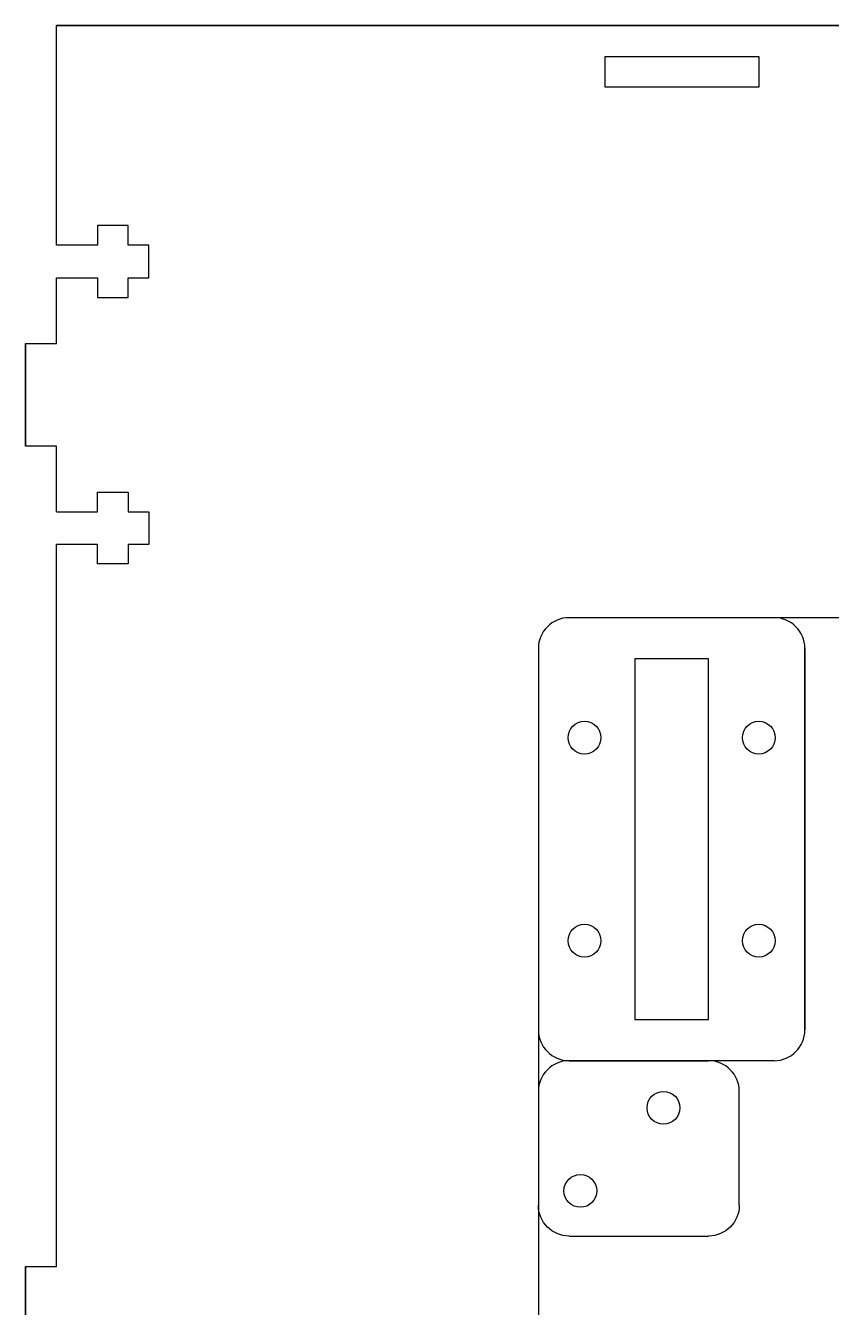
# Model space of a CAD drawing. Header units: millimetres. Extents: x -2 to 796, y -3 to 474.
# Drawn here: x 592.4 to 671, y 149 to 274 of the extents above; entities that cross this region are included whole.
import ezdxf

# ---------------------------------------------------------------- set-up
doc = ezdxf.new("R2010")
doc.units = ezdxf.units.MM
doc.layers.get('0').update_dxf_attribs({"color": 13, "true_color": 0xff5454})

# ---------------------------------------------------------------- blocks, each defined once
blk = doc.blocks.new('_#47')
for p, q in [((0, 3, 243), (0, 3, 233)), ((0, 3, 243), (3, 3, 243)), ((0, 3, 153), (0, 3, 138)), ((0, 3, 153), (3, 3, 153)), ((3, 3, 233), (0, 3, 233)), ((0, 0, 153), (0, 3, 153)), ((0, 0, 233), (0, 3, 233)), ((0, 0, 243), (0, 3, 243)), ((3, 3, 243), (3, 3, 249.4)), ((3, 3, 249.4), (7, 3, 249.4)), ((7, 3, 252.6), (3, 3, 252.6)), ((3, 3, 252.6), (3, 3, 274)), ((3, 3, 274), (200.01, 3, 274)), ((3, 3, 153), (3, 3, 223.4)), ((7, 3, 223.4), (3, 3, 223.4)), ((3, 3, 226.6), (7, 3, 226.6)), ((3, 3, 226.6), (3, 3, 233)), ((3, 0, 226.6), (3, 3, 226.6)), ((3, 0, 233), (3, 3, 233)), ((3, 0, 243), (3, 3, 243)), ((3, 0, 153), (3, 3, 153)), ((3, 0, 252.6), (3, 3, 252.6)), ((3, 0, 274), (3, 3, 274)), ((3, 0, 249.4), (3, 3, 249.4)), ((3, 0, 223.4), (3, 3, 223.4)), ((7, 3, 249.4), (7, 3, 247.5)), ((7, 3, 247.5), (10, 3, 247.5)), ((10, 3, 254.5), (7, 3, 254.5)), ((7, 3, 254.5), (7, 3, 252.6)), ((7, 3, 221.5), (7, 3, 223.4)), ((10, 3, 221.5), (7, 3, 221.5)), ((7, 3, 228.5), (10, 3, 228.5)), ((7, 3, 226.6), (7, 3, 228.5)), ((7, 0, 247.5), (7, 3, 247.5)), ((7, 0, 249.4), (7, 3, 249.4)), ((7, 0, 254.5), (7, 3, 254.5)), ((7, 0, 252.6), (7, 3, 252.6)), ((7, 0, 223.4), (7, 3, 223.4)), ((7, 0, 228.5), (7, 3, 228.5)), ((7, 0, 221.5), (7, 3, 221.5)), ((7, 0, 226.6), (7, 3, 226.6)), ((10, 3, 247.5), (10, 3, 249.4)), ((10, 3, 249.4), (12, 3, 249.4)), ((12, 3, 252.6), (10, 3, 252.6)), ((10, 3, 252.6), (10, 3, 254.5)), ((10, 3, 223.4), (10, 3, 221.5)), ((12, 3, 223.4), (10, 3, 223.4)), ((10, 3, 226.6), (12, 3, 226.6)), ((10, 3, 228.5), (10, 3, 226.6)), ((10, 0, 254.5), (10, 3, 254.5)), ((10, 0, 252.6), (10, 3, 252.6)), ((10, 0, 247.5), (10, 3, 247.5)), ((10, 0, 249.4), (10, 3, 249.4)), ((10, 0, 223.4), (10, 3, 223.4)), ((10, 0, 228.5), (10, 3, 228.5)), ((10, 0, 221.5), (10, 3, 221.5)), ((10, 0, 226.6), (10, 3, 226.6)), ((12, 3, 249.4), (12, 3, 252.6)), ((12, 3, 226.6), (12, 3, 223.4)), ((12, 0, 252.6), (12, 3, 252.6)), ((12, 0, 249.4), (12, 3, 249.4)), ((12, 0, 223.4), (12, 3, 223.4)), ((12, 0, 226.6), (12, 3, 226.6)), ((50.01, 3, 213.26), (50.01, 3, 89.26)), ((50.01, 0, 213.26), (50.01, 3, 213.26)), ((50.04, 0, 213.65), (50.04, 3, 213.65)), ((50.11, 0, 214.04), (50.11, 3, 214.04)), ((50.24, 0, 214.41), (50.24, 3, 214.41)), ((50.41, 0, 214.76), (50.41, 3, 214.76)), ((50.63, 0, 215.09), (50.63, 3, 215.09)), ((50.89, 0, 215.38), (50.89, 3, 215.38)), ((51.19, 0, 215.64), (51.19, 3, 215.64)), ((51.51, 0, 215.86), (51.51, 3, 215.86)), ((51.86, 0, 216.03), (51.86, 3, 216.03)), ((52.24, 0, 216.16), (52.24, 3, 216.16)), ((52.62, 0, 216.24), (52.62, 3, 216.24)), ((175.01, 3, 216.26), (53.01, 3, 216.26)), ((53.01, 0, 216.26), (53.01, 3, 216.26)), ((56.51, 3, 271), (71.51, 3, 271)), ((56.51, 3, 268), (56.51, 3, 271)), ((71.51, 3, 268), (56.51, 3, 268)), ((56.51, 0, 268), (56.51, 3, 268)), ((56.51, 0, 271), (56.51, 3, 271)), ((71.51, 3, 271), (71.51, 3, 268)), ((71.51, 0, 271), (71.51, 3, 271)), ((71.51, 0, 268), (71.51, 3, 268)), ((0, 0, 138), (0, 0, 153)), ((3, 0, 233), (0, 0, 233)), ((0, 0, 243), (3, 0, 243)), ((0, 0, 153), (3, 0, 153)), ((0, 0, 233), (0, 0, 243)), ((3, 0, 226.6), (3, 0, 233)), ((3, 0, 252.6), (3, 0, 274)), ((200.01, 0, 274), (3, 0, 274)), ((3, 0, 243), (3, 0, 249.4)), ((3, 0, 249.4), (7, 0, 249.4)), ((7, 0, 252.6), (3, 0, 252.6)), ((3, 0, 153), (3, 0, 223.4)), ((7, 0, 223.4), (3, 0, 223.4)), ((3, 0, 226.6), (7, 0, 226.6)), ((7, 0, 249.4), (7, 0, 247.5)), ((10, 0, 254.5), (7, 0, 254.5)), ((7, 0, 254.5), (7, 0, 252.6)), ((7, 0, 247.5), (10, 0, 247.5)), ((7, 0, 221.5), (7, 0, 223.4)), ((7, 0, 228.5), (10, 0, 228.5)), ((10, 0, 221.5), (7, 0, 221.5)), ((7, 0, 226.6), (7, 0, 228.5)), ((12, 0, 252.6), (10, 0, 252.6)), ((10, 0, 247.5), (10, 0, 249.4)), ((10, 0, 249.4), (12, 0, 249.4)), ((10, 0, 252.6), (10, 0, 254.5)), ((10, 0, 223.4), (10, 0, 221.5)), ((10, 0, 228.5), (10, 0, 226.6)), ((10, 0, 226.6), (12, 0, 226.6)), ((12, 0, 223.4), (10, 0, 223.4)), ((12, 0, 249.4), (12, 0, 252.6)), ((12, 0, 226.6), (12, 0, 223.4)), ((50.01, 0, 213.26), (50.01, 0, 89.26)), ((175.01, 0, 216.26), (53.01, 0, 216.26)), ((56.51, 0, 268), (56.51, 0, 271)), ((71.51, 0, 268), (56.51, 0, 268)), ((56.51, 0, 271), (71.51, 0, 271)), ((71.51, 0, 271), (71.51, 0, 268))]:
    blk.add_line(p, q)
at = {"extrusion": (0, -1, 0)}
for centre in [(53.01, 213.26, -3), (53.01, 213.26, 0)]:
    blk.add_arc(centre, 3, 90, 180, dxfattribs=at)
blk = doc.blocks.new('_#31')
for p, q in [((1.17, 42.58, 3), (1.17, 42.58)), ((1.5, 42.8, 3), (1.5, 42.8)), ((1.85, 42.97, 3), (1.85, 42.97)), ((2.22, 43.1, 3), (2.22, 43.1)), ((2.61, 43.17, 3), (2.61, 43.17)), ((23, 43.2), (3, 43.2)), ((3, 43.2, 3), (3, 43.2)), ((23, 43.2, 3), (3, 43.2, 3)), ((23, 43.2, 3), (23, 43.2)), ((23.39, 43.17, 3), (23.39, 43.17)), ((23.78, 43.1, 3), (23.78, 43.1)), ((24.15, 42.97, 3), (24.15, 42.97)), ((24.5, 42.8, 3), (24.5, 42.8)), ((24.83, 42.58, 3), (24.83, 42.58)), ((0.23, 41.35, 3), (0.23, 41.35)), ((0.4, 41.7, 3), (0.4, 41.7)), ((0.62, 42.03, 3), (0.62, 42.03)), ((0.88, 42.32, 3), (0.88, 42.32)), ((25.12, 42.32, 3), (25.12, 42.32)), ((25.38, 42.03, 3), (25.38, 42.03)), ((25.6, 41.7, 3), (25.6, 41.7)), ((25.77, 41.35, 3), (25.77, 41.35)), ((0, 40.2), (0, 3)), ((0, 40.2, 3), (0, 40.2)), ((0, 40.2, 3), (0, 3, 3)), ((0.03, 40.59, 3), (0.03, 40.59)), ((0.1, 40.98, 3), (0.1, 40.98)), ((25.9, 40.98, 3), (25.9, 40.98)), ((25.97, 40.59, 3), (25.97, 40.59)), ((26, 40.2, 3), (26, 3, 3)), ((26, 3), (26, 40.2)), ((26, 40.2, 3), (26, 40.2)), ((16.6, 39.2), (9.4, 39.2)), ((9.4, 39.2), (9.4, 4)), ((16.6, 39.2, 3), (9.4, 39.2, 3)), ((9.4, 39.2), (9.4, 39.2, 3)), ((9.4, 39.2, 3), (9.4, 4, 3)), ((16.6, 4), (16.6, 39.2)), ((16.6, 39.2), (16.6, 39.2, 3)), ((16.6, 4, 3), (16.6, 39.2, 3)), ((3.37, 32.63), (3.37, 32.63, 3)), ((3.7, 32.89), (3.7, 32.89, 3)), ((4.09, 33.05), (4.09, 33.05, 3)), ((4.5, 33.1), (4.5, 33.1, 3)), ((4.91, 33.05), (4.91, 33.05, 3)), ((5.3, 32.89), (5.3, 32.89, 3)), ((5.63, 32.63), (5.63, 32.63, 3)), ((20.37, 32.63), (20.37, 32.63, 3)), ((20.7, 32.89), (20.7, 32.89, 3)), ((21.09, 33.05), (21.09, 33.05, 3)), ((21.5, 33.1), (21.5, 33.1, 3)), ((21.91, 33.05), (21.91, 33.05, 3)), ((22.3, 32.89), (22.3, 32.89, 3)), ((22.63, 32.63), (22.63, 32.63, 3)), ((2.9, 31.5), (2.9, 31.5, 3)), ((2.95, 31.91), (2.95, 31.91, 3)), ((3.11, 32.3), (3.11, 32.3, 3)), ((5.89, 32.3), (5.89, 32.3, 3)), ((6.05, 31.91), (6.05, 31.91, 3)), ((6.1, 31.5), (6.1, 31.5, 3)), ((19.9, 31.5), (19.9, 31.5, 3)), ((19.95, 31.91), (19.95, 31.91, 3)), ((20.11, 32.3), (20.11, 32.3, 3)), ((22.89, 32.3), (22.89, 32.3, 3)), ((23.05, 31.91), (23.05, 31.91, 3)), ((23.1, 31.5), (23.1, 31.5, 3)), ((2.95, 31.09), (2.95, 31.09, 3)), ((3.11, 30.7), (3.11, 30.7, 3)), ((3.37, 30.37), (3.37, 30.37, 3)), ((3.7, 30.11), (3.7, 30.11, 3)), ((5.3, 30.11), (5.3, 30.11, 3)), ((5.63, 30.37), (5.63, 30.37, 3)), ((5.89, 30.7), (5.89, 30.7, 3)), ((6.05, 31.09), (6.05, 31.09, 3)), ((19.95, 31.09), (19.95, 31.09, 3)), ((20.11, 30.7), (20.11, 30.7, 3)), ((20.37, 30.37), (20.37, 30.37, 3)), ((20.7, 30.11), (20.7, 30.11, 3)), ((22.3, 30.11), (22.3, 30.11, 3)), ((22.63, 30.37), (22.63, 30.37, 3)), ((22.89, 30.7), (22.89, 30.7, 3)), ((23.05, 31.09), (23.05, 31.09, 3)), ((4.09, 29.95), (4.09, 29.95, 3)), ((4.5, 29.9), (4.5, 29.9, 3)), ((4.91, 29.95), (4.91, 29.95, 3)), ((21.09, 29.95), (21.09, 29.95, 3)), ((21.5, 29.9), (21.5, 29.9, 3)), ((21.91, 29.95), (21.91, 29.95, 3)), ((3.11, 12.5), (3.11, 12.5, 3)), ((3.37, 12.83), (3.37, 12.83, 3)), ((3.7, 13.09), (3.7, 13.09, 3)), ((4.09, 13.25), (4.09, 13.25, 3)), ((4.5, 13.3), (4.5, 13.3, 3)), ((4.91, 13.25), (4.91, 13.25, 3)), ((5.3, 13.09), (5.3, 13.09, 3)), ((5.63, 12.83), (5.63, 12.83, 3)), ((5.89, 12.5), (5.89, 12.5, 3)), ((20.11, 12.5), (20.11, 12.5, 3)), ((20.37, 12.83), (20.37, 12.83, 3)), ((20.7, 13.09), (20.7, 13.09, 3)), ((21.09, 13.25), (21.09, 13.25, 3)), ((21.5, 13.3), (21.5, 13.3, 3)), ((21.91, 13.25), (21.91, 13.25, 3)), ((22.3, 13.09), (22.3, 13.09, 3)), ((22.63, 12.83), (22.63, 12.83, 3)), ((22.89, 12.5), (22.89, 12.5, 3)), ((2.9, 11.7), (2.9, 11.7, 3)), ((2.95, 12.11), (2.95, 12.11, 3)), ((2.95, 11.29), (2.95, 11.29, 3)), ((6.05, 12.11), (6.05, 12.11, 3)), ((6.05, 11.29), (6.05, 11.29, 3)), ((6.1, 11.7), (6.1, 11.7, 3)), ((19.9, 11.7), (19.9, 11.7, 3)), ((19.95, 12.11), (19.95, 12.11, 3)), ((19.95, 11.29), (19.95, 11.29, 3)), ((23.05, 12.11), (23.05, 12.11, 3)), ((23.05, 11.29), (23.05, 11.29, 3)), ((23.1, 11.7), (23.1, 11.7, 3)), ((3.11, 10.9), (3.11, 10.9, 3)), ((3.37, 10.57), (3.37, 10.57, 3)), ((3.7, 10.31), (3.7, 10.31, 3)), ((4.09, 10.15), (4.09, 10.15, 3)), ((4.5, 10.1), (4.5, 10.1, 3)), ((4.91, 10.15), (4.91, 10.15, 3)), ((5.3, 10.31), (5.3, 10.31, 3)), ((5.63, 10.57), (5.63, 10.57, 3)), ((5.89, 10.9), (5.89, 10.9, 3)), ((20.11, 10.9), (20.11, 10.9, 3)), ((20.37, 10.57), (20.37, 10.57, 3)), ((20.7, 10.31), (20.7, 10.31, 3)), ((21.09, 10.15), (21.09, 10.15, 3)), ((21.5, 10.1), (21.5, 10.1, 3)), ((21.91, 10.15), (21.91, 10.15, 3)), ((22.3, 10.31), (22.3, 10.31, 3)), ((22.63, 10.57), (22.63, 10.57, 3)), ((22.89, 10.9), (22.89, 10.9, 3)), ((9.4, 4), (16.6, 4)), ((9.4, 4), (9.4, 4, 3)), ((9.4, 4, 3), (16.6, 4, 3)), ((16.6, 4), (16.6, 4, 3)), ((0, 3, 3), (0, 3)), ((0.03, 2.61, 3), (0.03, 2.61)), ((25.97, 2.61, 3), (25.97, 2.61)), ((26, 3, 3), (26, 3)), ((0.1, 2.22, 3), (0.1, 2.22)), ((0.23, 1.85, 3), (0.23, 1.85)), ((0.4, 1.5, 3), (0.4, 1.5)), ((25.6, 1.5, 3), (25.6, 1.5)), ((25.77, 1.85, 3), (25.77, 1.85)), ((25.9, 2.22, 3), (25.9, 2.22)), ((0.62, 1.17, 3), (0.62, 1.17)), ((0.88, 0.88, 3), (0.88, 0.88)), ((1.17, 0.62, 3), (1.17, 0.62)), ((1.5, 0.4, 3), (1.5, 0.4)), ((1.85, 0.23, 3), (1.85, 0.23)), ((2.22, 0.1, 3), (2.22, 0.1)), ((2.61, 0.03, 3), (2.61, 0.03)), ((23, 0), (3, 0)), ((3, 0, 3), (3, 0)), ((23, 0, 3), (3, 0, 3)), ((23, 0, 3), (23, 0)), ((23.39, 0.03, 3), (23.39, 0.03)), ((23.78, 0.1, 3), (23.78, 0.1)), ((24.15, 0.23, 3), (24.15, 0.23)), ((24.5, 0.4, 3), (24.5, 0.4)), ((24.83, 0.62, 3), (24.83, 0.62)), ((25.12, 0.88, 3), (25.12, 0.88)), ((25.38, 1.17, 3), (25.38, 1.17))]:
    blk.add_line(p, q)
for centre in [(4.5, 31.5), (4.5, 31.5, 3), (21.5, 31.5), (21.5, 31.5, 3), (4.5, 11.7), (4.5, 11.7, 3), (21.5, 11.7), (21.5, 11.7, 3)]:
    blk.add_circle(centre, 1.6)
for centre, start, end in [((3, 40.2), 90, 180), ((3, 40.2, 3), 90, 180), ((23, 40.2), 0, 90), ((23, 40.2, 3), 0, 90), ((3, 3), 180, 270), ((3, 3, 3), 180, 270), ((23, 3), 270, 0), ((23, 3, 3), 270, 0)]:
    blk.add_arc(centre, 3, start, end)
blk = doc.blocks.new('_#42')
for p, q in [((1.17, 16.48), (1.17, 16.48, 3)), ((1.5, 16.7), (1.5, 16.7, 3)), ((1.85, 16.87), (1.85, 16.87, 3)), ((2.22, 17), (2.22, 17, 3)), ((2.61, 17.07), (2.61, 17.07, 3)), ((3, 17.1, 3), (16.6, 17.1, 3)), ((3, 17.1), (16.6, 17.1)), ((3, 17.1), (3, 17.1, 3)), ((16.6, 17.1), (16.6, 17.1, 3)), ((16.99, 17.07), (16.99, 17.07, 3)), ((17.38, 17), (17.38, 17, 3)), ((17.75, 16.87), (17.75, 16.87, 3)), ((18.1, 16.7), (18.1, 16.7, 3)), ((18.43, 16.48), (18.43, 16.48, 3)), ((0.23, 15.25), (0.23, 15.25, 3)), ((0.4, 15.6), (0.4, 15.6, 3)), ((0.62, 15.93), (0.62, 15.93, 3)), ((0.88, 16.22), (0.88, 16.22, 3)), ((18.72, 16.22), (18.72, 16.22, 3)), ((18.98, 15.93), (18.98, 15.93, 3)), ((19.2, 15.6), (19.2, 15.6, 3)), ((19.37, 15.25), (19.37, 15.25, 3)), ((0, 14.1, 3), (0, 3, 3)), ((0, 14.1), (0, 14.1, 3)), ((0, 14.1), (0, 3)), ((0.03, 14.49), (0.03, 14.49, 3)), ((0.1, 14.88), (0.1, 14.88, 3)), ((11.4, 13.89), (11.4, 13.89, 3)), ((11.79, 14.05), (11.79, 14.05, 3)), ((12.2, 14.1), (12.2, 14.1, 3)), ((12.61, 14.05), (12.61, 14.05, 3)), ((13, 13.89), (13, 13.89, 3)), ((19.5, 14.88), (19.5, 14.88, 3)), ((19.57, 14.49), (19.57, 14.49, 3)), ((19.6, 3, 3), (19.6, 14.1, 3)), ((19.6, 3), (19.6, 14.1)), ((19.6, 14.1), (19.6, 14.1, 3)), ((10.6, 12.5), (10.6, 12.5, 3)), ((10.65, 12.91), (10.65, 12.91, 3)), ((10.81, 13.3), (10.81, 13.3, 3)), ((11.07, 13.63), (11.07, 13.63, 3)), ((13.33, 13.63), (13.33, 13.63, 3)), ((13.59, 13.3), (13.59, 13.3, 3)), ((13.75, 12.91), (13.75, 12.91, 3)), ((13.8, 12.5), (13.8, 12.5, 3)), ((10.65, 12.09), (10.65, 12.09, 3)), ((10.81, 11.7), (10.81, 11.7, 3)), ((11.07, 11.37), (11.07, 11.37, 3)), ((13.33, 11.37), (13.33, 11.37, 3)), ((13.59, 11.7), (13.59, 11.7, 3)), ((13.75, 12.09), (13.75, 12.09, 3)), ((11.4, 11.11), (11.4, 11.11, 3)), ((11.79, 10.95), (11.79, 10.95, 3)), ((12.2, 10.9), (12.2, 10.9, 3)), ((12.61, 10.95), (12.61, 10.95, 3)), ((13, 11.11), (13, 11.11, 3)), ((2.71, 5.2), (2.71, 5.2, 3)), ((2.97, 5.53), (2.97, 5.53, 3)), ((3.3, 5.79), (3.3, 5.79, 3)), ((3.69, 5.95), (3.69, 5.95, 3)), ((4.1, 6), (4.1, 6, 3)), ((4.51, 5.95), (4.51, 5.95, 3)), ((4.9, 5.79), (4.9, 5.79, 3)), ((5.23, 5.53), (5.23, 5.53, 3)), ((5.49, 5.2), (5.49, 5.2, 3)), ((2.5, 4.4), (2.5, 4.4, 3)), ((2.55, 4.81), (2.55, 4.81, 3)), ((2.55, 3.99), (2.55, 3.99, 3)), ((5.65, 4.81), (5.65, 4.81, 3)), ((5.65, 3.99), (5.65, 3.99, 3)), ((5.7, 4.4), (5.7, 4.4, 3)), ((0, 3), (0, 3, 3)), ((0.03, 2.61), (0.03, 2.61, 3)), ((2.71, 3.6), (2.71, 3.6, 3)), ((2.97, 3.27), (2.97, 3.27, 3)), ((3.3, 3.01), (3.3, 3.01, 3)), ((3.69, 2.85), (3.69, 2.85, 3)), ((4.1, 2.8), (4.1, 2.8, 3)), ((4.51, 2.85), (4.51, 2.85, 3)), ((4.9, 3.01), (4.9, 3.01, 3)), ((5.23, 3.27), (5.23, 3.27, 3)), ((5.49, 3.6), (5.49, 3.6, 3)), ((19.57, 2.61), (19.57, 2.61, 3)), ((19.6, 3), (19.6, 3, 3)), ((0.1, 2.22), (0.1, 2.22, 3)), ((0.23, 1.85), (0.23, 1.85, 3)), ((0.4, 1.5), (0.4, 1.5, 3)), ((19.2, 1.5), (19.2, 1.5, 3)), ((19.37, 1.85), (19.37, 1.85, 3)), ((19.5, 2.22), (19.5, 2.22, 3)), ((0.62, 1.17), (0.62, 1.17, 3)), ((0.88, 0.88), (0.88, 0.88, 3)), ((1.17, 0.62), (1.17, 0.62, 3)), ((1.5, 0.4), (1.5, 0.4, 3)), ((1.85, 0.23), (1.85, 0.23, 3)), ((2.22, 0.1), (2.22, 0.1, 3)), ((2.61, 0.03), (2.61, 0.03, 3)), ((3, 0, 3), (16.6, 0, 3)), ((3, 0), (3, 0, 3)), ((3, 0), (16.6, 0)), ((16.6, 0), (16.6, 0, 3)), ((16.99, 0.03), (16.99, 0.03, 3)), ((17.38, 0.1), (17.38, 0.1, 3)), ((17.75, 0.23), (17.75, 0.23, 3)), ((18.1, 0.4), (18.1, 0.4, 3)), ((18.43, 0.62), (18.43, 0.62, 3)), ((18.72, 0.88), (18.72, 0.88, 3)), ((18.98, 1.17), (18.98, 1.17, 3))]:
    blk.add_line(p, q)
for centre in [(12.2, 12.5, 3), (12.2, 12.5), (4.1, 4.4), (4.1, 4.4, 3)]:
    blk.add_circle(centre, 1.6)
for centre, start, end in [((3, 14.1, 3), 90, 180), ((3, 14.1), 90, 180), ((16.6, 14.1, 3), 360, 90), ((16.6, 14.1), 360, 90)]:
    blk.add_arc(centre, 3, start, end)
at = {"extrusion": (0, 0, -1)}
for centre, start, end in [((-3, 3), 270, 0), ((-3, 3, -3), 270, 0), ((-16.6, 3, -3), 180, 270), ((-16.6, 3), 180, 270)]:
    blk.add_arc(centre, 3, start, end, dxfattribs=at)

msp = doc.modelspace()

# ---------------------------------------------------------------- block references
at = {"extrusion": (1.39068e-12, 1, -1.66533e-16), "rotation": 180.0000000000731}
msp.add_blockref('_#47', (-592.45, 3), dxfattribs=at)
for name, p in [('_#31', (642.46, 173.06)), ('_#42', (642.46, 155.96))]:
    msp.add_blockref(name, p)

doc.saveas('drawing.dxf')
